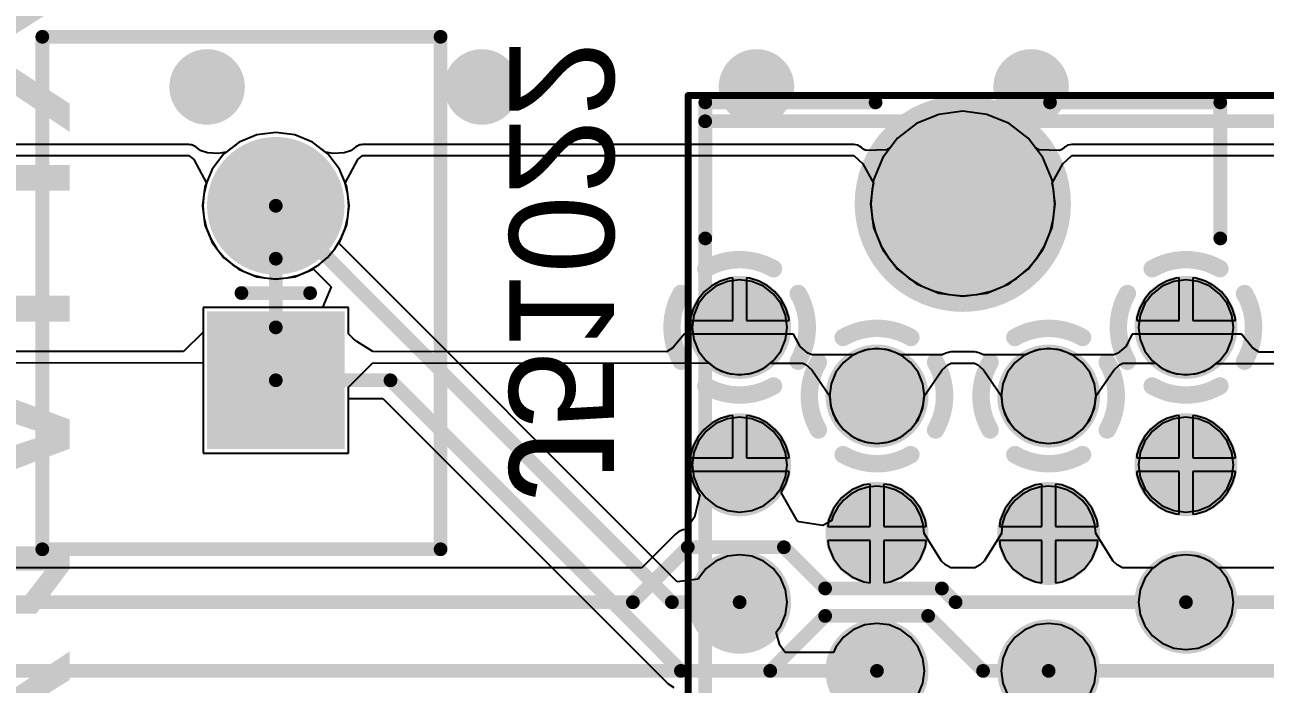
# Model space of a CAD drawing. Header units: millimetres. Extents: x 372 to 687, y 380 to 482.
# Drawn here: x 507.34 to 525.41, y 435.31 to 444.9 of the extents above; entities that cross this region are included whole.
import ezdxf

# ---------------------------------------------------------------- set-up
doc = ezdxf.new("R2010")
doc.units = ezdxf.units.MM
for name, color, linetype in [('BottomLayer', 5, 'Continuous'), ('BottomOverlay', 54, 'Continuous'), ('BottomSolder', 6, 'Continuous'), ('InternalPlane1', 76, 'Continuous'), ('InternalPlane2', 16, 'Continuous'), ('Mechanical13', 56, 'Continuous'), ('Mechanical15', 56, 'Continuous'), ('MultiLayer', 9, 'Continuous'), ('PadHoleLayer', 156, 'Continuous'), ('TopLayer', 1, 'Continuous'), ('TopOverlay', 2, 'Continuous'), ('TopSolder', 216, 'Continuous'), ('ViaHoleLayer', 16, 'Continuous')]:
    doc.layers.add(name, color=color, linetype=linetype)

# ---------------------------------------------------------------- blocks, each defined once
blk = doc.blocks.new('PCI_E_______36P_340')
at = {"layer": 'BottomLayer'}
for points, const_width in [([(5.238, 3.245, 1), (5.763, 3.245, 1)], 0.525), ([(7.238, 3.245, 1), (7.763, 3.245, 1)], 0.525), ([(9.238, 3.245, 1), (9.763, 3.245, 1)], 0.525), ([(4.238, 1.245, 1), (4.763, 1.245, 1)], 0.525), ([(6.238, 1.245, 1), (6.763, 1.245, 1)], 0.525), ([(8.238, 1.245, 1), (8.763, 1.245, 1)], 0.525), ([(10.788, -0.005, 1), (11.813, -0.005, 1)], 1.025), ([(4.238, -1.255, 1), (4.763, -1.255, 1)], 0.525), ([(6.238, -1.255, 1), (6.763, -1.255, 1)], 0.525), ([(8.238, -1.255, 1), (8.763, -1.255, 1)], 0.525), ([(5.238, -3.255, 1), (5.763, -3.255, 1)], 0.525), ([(7.238, -3.255, 1), (7.763, -3.255, 1)], 0.525), ([(9.238, -3.255, 1), (9.763, -3.255, 1)], 0.525)]:
    blk.add_lwpolyline(points, format="xyb", close=True, dxfattribs=dict(at, const_width=const_width))
at = {"layer": 'BottomSolder'}
for points, const_width in [([(5.187, 3.245, 1), (5.814, 3.245, 1)], 0.627), ([(7.187, 3.245, 1), (7.814, 3.245, 1)], 0.627), ([(9.187, 3.245, 1), (9.814, 3.245, 1)], 0.627), ([(4.187, 1.245, 1), (4.814, 1.245, 1)], 0.627), ([(6.187, 1.245, 1), (6.814, 1.245, 1)], 0.627), ([(8.187, 1.245, 1), (8.814, 1.245, 1)], 0.627), ([(10.737, -0.005, 1), (11.864, -0.005, 1)], 1.127), ([(4.187, -1.255, 1), (4.814, -1.255, 1)], 0.627), ([(6.187, -1.255, 1), (6.814, -1.255, 1)], 0.627), ([(8.187, -1.255, 1), (8.814, -1.255, 1)], 0.627), ([(5.187, -3.255, 1), (5.814, -3.255, 1)], 0.627), ([(7.187, -3.255, 1), (7.814, -3.255, 1)], 0.627), ([(9.187, -3.255, 1), (9.814, -3.255, 1)], 0.627)]:
    blk.add_lwpolyline(points, format="xyb", close=True, dxfattribs=dict(at, const_width=const_width))
at = {"layer": 'InternalPlane1', "const_width": 0.254}
for points in [[(9.008, 4.098, -0.267949), (9.993, 4.098)], [(8.647, 2.752, -0.267949), (8.647, 3.737)], [(10.354, 3.737, -0.267949), (10.354, 2.752)], [(9.993, 2.392, -0.267949), (9.008, 2.392)], [(9.008, -2.402, -0.267949), (9.993, -2.402)], [(8.647, -3.748, -0.267949), (8.647, -2.763)], [(10.354, -2.763, -0.267949), (10.354, -3.748)], [(9.993, -4.108, -0.267949), (9.008, -4.108)]]:
    blk.add_lwpolyline(points, format="xyb", dxfattribs=at)
at = {"layer": 'InternalPlane1'}
for points, const_width in [([(8.944, 4.098, 1), (9.071, 4.098, 1)], 0.127), ([(9.929, 4.098, 1), (10.056, 4.098, 1)], 0.127), ([(5.125, 3.245, 1), (5.875, 3.245, 1)], 0.75), ([(7.125, 3.245, 1), (7.875, 3.245, 1)], 0.75), ([(8.584, 3.737, 1), (8.711, 3.737, 1)], 0.127), ([(10.29, 3.737, 1), (10.417, 3.737, 1)], 0.127), ([(8.584, 2.752, 1), (8.711, 2.752, 1)], 0.127), ([(10.29, 2.752, 1), (10.417, 2.752, 1)], 0.127), ([(8.944, 2.392, 1), (9.071, 2.392, 1)], 0.127), ([(9.929, 2.392, 1), (10.056, 2.392, 1)], 0.127), ([(4.125, 1.245, 1), (4.875, 1.245, 1)], 0.75), ([(6.125, 1.245, 1), (6.875, 1.245, 1)], 0.75), ([(8.125, 1.245, 1), (8.875, 1.245, 1)], 0.75), ([(10.513, -0.005, 1), (12.088, -0.005, 1)], 1.575), ([(4.125, -1.255, 1), (4.875, -1.255, 1)], 0.75), ([(6.125, -1.255, 1), (6.875, -1.255, 1)], 0.75), ([(8.125, -1.255, 1), (8.875, -1.255, 1)], 0.75), ([(8.944, -2.402, 1), (9.071, -2.402, 1)], 0.127), ([(9.929, -2.402, 1), (10.056, -2.402, 1)], 0.127), ([(5.125, -3.255, 1), (5.875, -3.255, 1)], 0.75), ([(7.125, -3.255, 1), (7.875, -3.255, 1)], 0.75), ([(8.584, -2.763, 1), (8.711, -2.763, 1)], 0.127), ([(10.29, -2.763, 1), (10.417, -2.763, 1)], 0.127), ([(8.584, -3.748, 1), (8.711, -3.748, 1)], 0.127), ([(10.29, -3.748, 1), (10.417, -3.748, 1)], 0.127), ([(8.944, -4.108, 1), (9.071, -4.108, 1)], 0.127), ([(9.929, -4.108, 1), (10.056, -4.108, 1)], 0.127)]:
    blk.add_lwpolyline(points, format="xyb", close=True, dxfattribs=dict(at, const_width=const_width))
at = {"layer": 'InternalPlane2'}
for points, const_width in [([(5.125, 3.245, 1), (5.875, 3.245, 1)], 0.75), ([(7.125, 3.245, 1), (7.875, 3.245, 1)], 0.75), ([(9.125, 3.245, 1), (9.875, 3.245, 1)], 0.75), ([(7.944, 2.098, 1), (8.071, 2.098, 1)], 0.127), ([(8.929, 2.098, 1), (9.056, 2.098, 1)], 0.127), ([(4.125, 1.245, 1), (4.875, 1.245, 1)], 0.75), ([(6.125, 1.245, 1), (6.875, 1.245, 1)], 0.75), ([(7.584, 1.737, 1), (7.711, 1.737, 1)], 0.127), ([(9.29, 1.737, 1), (9.417, 1.737, 1)], 0.127), ([(10.513, -0.005, 1), (12.088, -0.005, 1)], 1.575), ([(7.584, 0.752, 1), (7.711, 0.752, 1)], 0.127), ([(9.29, 0.752, 1), (9.417, 0.752, 1)], 0.127), ([(7.944, 0.392, 1), (8.071, 0.392, 1)], 0.127), ([(8.929, 0.392, 1), (9.056, 0.392, 1)], 0.127), ([(7.944, -0.402, 1), (8.071, -0.402, 1)], 0.127), ([(8.929, -0.402, 1), (9.056, -0.402, 1)], 0.127), ([(4.125, -1.255, 1), (4.875, -1.255, 1)], 0.75), ([(6.125, -1.255, 1), (6.875, -1.255, 1)], 0.75), ([(7.584, -0.763, 1), (7.711, -0.763, 1)], 0.127), ([(9.29, -0.763, 1), (9.417, -0.763, 1)], 0.127), ([(7.584, -1.748, 1), (7.711, -1.748, 1)], 0.127), ([(9.29, -1.748, 1), (9.417, -1.748, 1)], 0.127), ([(7.944, -2.108, 1), (8.071, -2.108, 1)], 0.127), ([(8.929, -2.108, 1), (9.056, -2.108, 1)], 0.127), ([(5.125, -3.255, 1), (5.875, -3.255, 1)], 0.75), ([(7.125, -3.255, 1), (7.875, -3.255, 1)], 0.75), ([(9.125, -3.255, 1), (9.875, -3.255, 1)], 0.75)]:
    blk.add_lwpolyline(points, format="xyb", close=True, dxfattribs=dict(at, const_width=const_width))
at = {"layer": 'InternalPlane2', "const_width": 0.254}
for points in [[(8.008, 2.098, -0.267949), (8.993, 2.098)], [(7.647, 0.752, -0.267949), (7.647, 1.737)], [(9.354, 1.737, -0.267949), (9.354, 0.752)], [(8.993, 0.392, -0.267949), (8.008, 0.392)], [(8.008, -0.402, -0.267949), (8.993, -0.402)], [(7.647, -1.748, -0.267949), (7.647, -0.763)], [(9.354, -0.763, -0.267949), (9.354, -1.748)], [(8.993, -2.108, -0.267949), (8.008, -2.108)]]:
    blk.add_lwpolyline(points, format="xyb", dxfattribs=at)
at = {"layer": 'Mechanical13', "const_width": 0.2}
for points in [[(-12.5, 3.747), (12.5, 3.747)], [(12.5, 3.747), (12.5, -4.864)]]:
    blk.add_lwpolyline(points, dxfattribs=at)
at = {"layer": 'Mechanical13', "const_width": 0.1}
blk.add_lwpolyline([(12.45, 3.747, 1), (12.55, 3.747, 1)], format="xyb", close=True, dxfattribs=at)
blk.add_lwpolyline([(12.45, 3.747, 1), (12.55, 3.747, 1)], format="xyb", close=True, dxfattribs=at)
at = {"layer": 'Mechanical15', "const_width": 0.1}
for points in [[(-12.6, 3.995), (12.875, 3.995)], [(12.875, 3.995), (12.875, -5.355)]]:
    blk.add_lwpolyline(points, dxfattribs=at)
at = {"layer": 'Mechanical15', "const_width": 0.05}
blk.add_lwpolyline([(12.85, 3.995, 1), (12.9, 3.995, 1)], format="xyb", close=True, dxfattribs=at)
blk.add_lwpolyline([(12.85, 3.995, 1), (12.9, 3.995, 1)], format="xyb", close=True, dxfattribs=at)
at = {"layer": 'MultiLayer'}
for points, const_width in [([(5.238, 3.245, 1), (5.763, 3.245, 1)], 0.525), ([(7.238, 3.245, 1), (7.763, 3.245, 1)], 0.525), ([(9.238, 3.245, 1), (9.763, 3.245, 1)], 0.525), ([(4.238, 1.245, 1), (4.763, 1.245, 1)], 0.525), ([(6.238, 1.245, 1), (6.763, 1.245, 1)], 0.525), ([(8.238, 1.245, 1), (8.763, 1.245, 1)], 0.525), ([(10.788, -0.005, 1), (11.813, -0.005, 1)], 1.025), ([(4.238, -1.255, 1), (4.763, -1.255, 1)], 0.525), ([(6.238, -1.255, 1), (6.763, -1.255, 1)], 0.525), ([(8.238, -1.255, 1), (8.763, -1.255, 1)], 0.525), ([(5.238, -3.255, 1), (5.763, -3.255, 1)], 0.525), ([(7.238, -3.255, 1), (7.763, -3.255, 1)], 0.525), ([(9.238, -3.255, 1), (9.763, -3.255, 1)], 0.525)]:
    blk.add_lwpolyline(points, format="xyb", close=True, dxfattribs=dict(at, const_width=const_width))
at = {"layer": 'PadHoleLayer'}
for points, const_width in [([(5.325, 3.245, 1), (5.675, 3.245, 1)], 0.35), ([(7.325, 3.245, 1), (7.675, 3.245, 1)], 0.35), ([(9.325, 3.245, 1), (9.675, 3.245, 1)], 0.35), ([(4.325, 1.245, 1), (4.675, 1.245, 1)], 0.35), ([(6.325, 1.245, 1), (6.675, 1.245, 1)], 0.35), ([(8.325, 1.245, 1), (8.675, 1.245, 1)], 0.35), ([(10.713, -0.005, 1), (11.888, -0.005, 1)], 1.175), ([(4.325, -1.255, 1), (4.675, -1.255, 1)], 0.35), ([(6.325, -1.255, 1), (6.675, -1.255, 1)], 0.35), ([(8.325, -1.255, 1), (8.675, -1.255, 1)], 0.35), ([(5.325, -3.255, 1), (5.675, -3.255, 1)], 0.35), ([(7.325, -3.255, 1), (7.675, -3.255, 1)], 0.35), ([(9.325, -3.255, 1), (9.675, -3.255, 1)], 0.35)]:
    blk.add_lwpolyline(points, format="xyb", close=True, dxfattribs=dict(at, const_width=const_width))
at = {"layer": 'TopLayer'}
for points, const_width in [([(5.238, 3.245, 1), (5.763, 3.245, 1)], 0.525), ([(7.238, 3.245, 1), (7.763, 3.245, 1)], 0.525), ([(9.238, 3.245, 1), (9.763, 3.245, 1)], 0.525), ([(4.238, 1.245, 1), (4.763, 1.245, 1)], 0.525), ([(6.238, 1.245, 1), (6.763, 1.245, 1)], 0.525), ([(8.238, 1.245, 1), (8.763, 1.245, 1)], 0.525), ([(10.788, -0.005, 1), (11.813, -0.005, 1)], 1.025), ([(4.238, -1.255, 1), (4.763, -1.255, 1)], 0.525), ([(6.238, -1.255, 1), (6.763, -1.255, 1)], 0.525), ([(8.238, -1.255, 1), (8.763, -1.255, 1)], 0.525), ([(5.238, -3.255, 1), (5.763, -3.255, 1)], 0.525), ([(7.238, -3.255, 1), (7.763, -3.255, 1)], 0.525), ([(9.238, -3.255, 1), (9.763, -3.255, 1)], 0.525)]:
    blk.add_lwpolyline(points, format="xyb", close=True, dxfattribs=dict(at, const_width=const_width))
at = {"layer": 'TopOverlay', "const_width": 0.2}
for points in [[(10.795, 3.745), (12.775, 3.745)], [(12.775, 3.745), (12.775, 1.265)], [(12.775, -1.275), (12.775, -3.755)], [(10.795, -3.755), (12.775, -3.755)]]:
    blk.add_lwpolyline(points, dxfattribs=at)
at = {"layer": 'TopOverlay', "const_width": 0.1}
for points in [[(10.745, 3.745, 1), (10.845, 3.745, 1)], [(12.725, 3.745, 1), (12.825, 3.745, 1)], [(12.725, 3.745, 1), (12.825, 3.745, 1)], [(12.725, 1.265, 1), (12.825, 1.265, 1)], [(12.725, -1.275, 1), (12.825, -1.275, 1)], [(10.745, -3.755, 1), (10.845, -3.755, 1)], [(12.725, -3.755, 1), (12.825, -3.755, 1)], [(12.725, -3.755, 1), (12.825, -3.755, 1)]]:
    blk.add_lwpolyline(points, format="xyb", close=True, dxfattribs=at)
at = {"layer": 'TopSolder'}
for points, const_width in [([(5.187, 3.245, 1), (5.814, 3.245, 1)], 0.627), ([(7.187, 3.245, 1), (7.814, 3.245, 1)], 0.627), ([(9.187, 3.245, 1), (9.814, 3.245, 1)], 0.627), ([(4.187, 1.245, 1), (4.814, 1.245, 1)], 0.627), ([(6.187, 1.245, 1), (6.814, 1.245, 1)], 0.627), ([(8.187, 1.245, 1), (8.814, 1.245, 1)], 0.627), ([(10.737, -0.005, 1), (11.864, -0.005, 1)], 1.127), ([(4.187, -1.255, 1), (4.814, -1.255, 1)], 0.627), ([(6.187, -1.255, 1), (6.814, -1.255, 1)], 0.627), ([(8.187, -1.255, 1), (8.814, -1.255, 1)], 0.627), ([(5.187, -3.255, 1), (5.814, -3.255, 1)], 0.627), ([(7.187, -3.255, 1), (7.814, -3.255, 1)], 0.627), ([(9.187, -3.255, 1), (9.814, -3.255, 1)], 0.627)]:
    blk.add_lwpolyline(points, format="xyb", close=True, dxfattribs=dict(at, const_width=const_width))
blk = doc.blocks.new('JST_2P_B_441')
at = {"layer": 'BottomLayer', "const_width": 0.9}
blk.add_lwpolyline([(-0.45, -1.27, 1), (0.45, -1.27, 1)], format="xyb", close=True, dxfattribs=at)
at = {"layer": 'BottomLayer'}
blk.add_solid([(-0.9, 0.37), (0.9, 0.37), (-0.9, 2.17), (0.9, 2.17)], dxfattribs=at)
at = {"layer": 'BottomSolder', "const_width": 1.002}
blk.add_lwpolyline([(-0.501, -1.27, 1), (0.501, -1.27, 1)], format="xyb", close=True, dxfattribs=at)
at = {"layer": 'BottomSolder'}
blk.add_solid([(-1.002, 0.268), (1.002, 0.268), (-1.002, 2.272), (1.002, 2.272)], dxfattribs=at)
at = {"layer": 'InternalPlane1', "const_width": 0.8}
for points in [[(-0.4, 1.27, 1), (0.4, 1.27, 1)], [(-0.4, -1.27, 1), (0.4, -1.27, 1)]]:
    blk.add_lwpolyline(points, format="xyb", close=True, dxfattribs=at)
at = {"layer": 'InternalPlane2', "const_width": 0.8}
for points in [[(-0.4, 1.27, 1), (0.4, 1.27, 1)], [(-0.4, -1.27, 1), (0.4, -1.27, 1)]]:
    blk.add_lwpolyline(points, format="xyb", close=True, dxfattribs=at)
at = {"layer": 'Mechanical15', "const_width": 0.2}
for points in [[(3.4, 3.73), (-2.4, 3.73)], [(-2.4, 3.73), (-2.4, -3.73)], [(3.4, 3.73), (3.4, -3.73)], [(0, 0.5), (0, -0.5)], [(0.5, 0), (-0.5, 0)], [(3.4, -3.73), (-2.4, -3.73)]]:
    blk.add_lwpolyline(points, dxfattribs=at)
at = {"layer": 'Mechanical15', "const_width": 0.1}
for points in [[(-2.45, 3.73, 1), (-2.35, 3.73, 1)], [(-2.45, 3.73, 1), (-2.35, 3.73, 1)], [(3.35, 3.73, 1), (3.45, 3.73, 1)], [(3.35, 3.73, 1), (3.45, 3.73, 1)], [(-0.05, 0.5, 1), (0.05, 0.5, 1)], [(-0.55, 0, 1), (-0.45, 0, 1)], [(0.45, 0, 1), (0.55, 0, 1)], [(-0.05, -0.5, 1), (0.05, -0.5, 1)], [(-2.45, -3.73, 1), (-2.35, -3.73, 1)], [(-2.45, -3.73, 1), (-2.35, -3.73, 1)], [(3.35, -3.73, 1), (3.45, -3.73, 1)], [(3.35, -3.73, 1), (3.45, -3.73, 1)]]:
    blk.add_lwpolyline(points, format="xyb", close=True, dxfattribs=at)
at = {"layer": 'MultiLayer', "const_width": 0.9}
blk.add_lwpolyline([(-0.45, -1.27, 1), (0.45, -1.27, 1)], format="xyb", close=True, dxfattribs=at)
at = {"layer": 'MultiLayer'}
blk.add_solid([(-0.9, 0.37), (0.9, 0.37), (-0.9, 2.17), (0.9, 2.17)], dxfattribs=at)
at = {"layer": 'PadHoleLayer', "const_width": 0.4}
for points in [[(-0.2, 1.27, 1), (0.2, 1.27, 1)], [(-0.2, -1.27, 1), (0.2, -1.27, 1)]]:
    blk.add_lwpolyline(points, format="xyb", close=True, dxfattribs=at)
at = {"layer": 'TopLayer', "const_width": 0.9}
blk.add_lwpolyline([(-0.45, -1.27, 1), (0.45, -1.27, 1)], format="xyb", close=True, dxfattribs=at)
at = {"layer": 'TopLayer'}
blk.add_solid([(-0.9, 0.37), (0.9, 0.37), (-0.9, 2.17), (0.9, 2.17)], dxfattribs=at)
at = {"layer": 'TopSolder', "const_width": 1.002}
blk.add_lwpolyline([(-0.501, -1.27, 1), (0.501, -1.27, 1)], format="xyb", close=True, dxfattribs=at)
at = {"layer": 'TopSolder'}
blk.add_solid([(-1.002, 0.268), (1.002, 0.268), (-1.002, 2.272), (1.002, 2.272)], dxfattribs=at)

msp = doc.modelspace()

# ---------------------------------------------------------------- linework, layer by layer
at = {"layer": 'BottomLayer'}
for p, q in [((521.005, 443.647), (520.657, 443.601)), ((521.354, 443.601), (521.005, 443.647)), ((520.332, 443.467), (520.053, 443.253)), ((520.657, 443.601), (520.332, 443.467)), ((521.679, 443.467), (521.354, 443.601)), ((521.957, 443.253), (521.679, 443.467)), ((510.723, 443.303), (510.465, 443.196)), ((511, 443.339), (510.723, 443.303)), ((511.277, 443.303), (511, 443.339)), ((511.535, 443.196), (511.277, 443.303)), ((509.735, 443.163), (492.594, 443.163)), ((509.757, 443.159), (509.735, 443.163)), ((509.778, 443.157), (509.757, 443.159)), ((509.787, 443.153), (509.778, 443.157)), ((509.797, 443.151), (509.787, 443.153)), ((509.816, 443.139), (509.797, 443.151)), ((509.835, 443.129), (509.816, 443.139)), ((509.904, 443.075), (509.835, 443.129)), ((510.465, 443.196), (510.275, 443.05)), ((511.725, 443.05), (511.535, 443.196)), ((512.165, 443.129), (512.096, 443.075)), ((512.184, 443.139), (512.165, 443.129)), ((512.203, 443.151), (512.184, 443.139)), ((512.212, 443.153), (512.203, 443.151)), ((512.222, 443.157), (512.212, 443.153)), ((512.243, 443.159), (512.222, 443.157)), ((512.265, 443.163), (512.243, 443.159)), ((519.417, 443.163), (512.265, 443.163)), ((519.445, 443.158), (519.417, 443.163)), ((519.472, 443.154), (519.445, 443.158)), ((519.476, 443.152), (519.472, 443.154)), ((519.48, 443.151), (519.476, 443.152)), ((519.503, 443.135), (519.48, 443.151)), ((519.527, 443.121), (519.503, 443.135)), ((519.562, 443.089), (519.527, 443.121)), ((519.945, 443.112), (519.9, 443.085)), ((520.053, 443.253), (519.945, 443.112)), ((522.065, 443.112), (521.957, 443.253)), ((522.111, 443.085), (522.065, 443.112)), ((522.484, 443.121), (522.449, 443.089)), ((522.508, 443.135), (522.484, 443.121)), ((522.531, 443.151), (522.508, 443.135)), ((522.535, 443.152), (522.531, 443.151)), ((522.538, 443.154), (522.535, 443.152)), ((522.566, 443.158), (522.538, 443.154)), ((522.594, 443.163), (522.566, 443.158)), ((539.735, 443.163), (522.594, 443.163)), ((492.594, 443), (509.735, 443)), ((509.735, 443), (509.807, 442.944)), ((509.807, 442.944), (509.989, 442.6)), ((509.912, 443.069), (509.904, 443.075)), ((510.004, 443.041), (509.912, 443.069)), ((510.162, 443.029), (510.004, 443.041)), ((510.275, 443.05), (510.162, 443.029)), ((511.838, 443.029), (511.725, 443.05)), ((511.995, 443.041), (511.838, 443.029)), ((512.088, 443.069), (511.995, 443.041)), ((512.011, 442.6), (512.193, 442.944)), ((512.096, 443.075), (512.088, 443.069)), ((512.193, 442.944), (512.265, 443)), ((512.265, 443), (519.417, 443)), ((519.417, 443), (519.549, 442.88)), ((519.597, 443.074), (519.562, 443.089)), ((519.9, 443.085), (519.597, 443.074)), ((522.413, 443.074), (522.111, 443.085)), ((522.449, 443.089), (522.413, 443.074)), ((522.462, 442.88), (522.594, 443)), ((522.594, 443), (539.735, 443)), ((519.549, 442.88), (519.704, 442.6)), ((522.306, 442.6), (522.462, 442.88)), ((509.989, 442.599), (509.95, 442.436)), ((509.989, 442.6), (509.989, 442.599)), ((512.011, 442.599), (512.011, 442.6)), ((512.05, 442.436), (512.011, 442.599)), ((519.704, 442.6), (519.683, 442.51)), ((522.328, 442.51), (522.306, 442.6)), ((509.95, 442.436), (509.937, 442.27)), ((512.063, 442.27), (512.05, 442.436)), ((519.683, 442.51), (519.666, 442.3)), ((522.344, 442.3), (522.328, 442.51)), ((509.937, 442.27), (509.95, 442.104)), ((512.05, 442.104), (512.063, 442.27)), ((519.666, 442.3), (519.683, 442.091)), ((522.328, 442.091), (522.344, 442.3)), ((509.95, 442.104), (509.989, 441.941)), ((512.011, 441.941), (512.05, 442.104)), ((519.683, 442.091), (519.732, 441.887)), ((522.279, 441.887), (522.328, 442.091)), ((509.989, 441.941), (510.053, 441.787)), ((511.947, 441.787), (512.011, 441.941)), ((519.732, 441.887), (519.812, 441.693)), ((522.199, 441.693), (522.279, 441.887)), ((510.053, 441.787), (510.14, 441.645)), ((511.86, 441.645), (511.947, 441.787)), ((519.812, 441.693), (519.922, 441.513)), ((522.089, 441.513), (522.199, 441.693)), ((510.14, 441.645), (510.248, 441.518)), ((510.248, 441.518), (510.375, 441.41)), ((511.625, 441.41), (511.752, 441.518)), ((511.752, 441.518), (511.86, 441.645)), ((519.922, 441.513), (520.058, 441.354)), ((521.952, 441.354), (522.089, 441.513)), ((510.375, 441.41), (510.517, 441.323)), ((510.517, 441.323), (510.671, 441.259)), ((511.329, 441.259), (511.483, 441.323)), ((511.483, 441.323), (511.625, 441.41)), ((520.058, 441.354), (520.218, 441.217)), ((521.792, 441.217), (521.952, 441.354)), ((510.671, 441.259), (510.834, 441.22)), ((510.834, 441.22), (511, 441.207)), ((511, 441.207), (511.166, 441.22)), ((511.166, 441.22), (511.329, 441.259)), ((517.477, 441.174), (517.351, 441.106)), ((517.613, 441.215), (517.477, 441.174)), ((517.655, 441.219), (517.613, 441.215)), ((517.655, 440.601), (517.655, 441.219)), ((517.897, 441.215), (517.855, 441.219)), ((517.855, 441.219), (517.855, 440.601)), ((518.034, 441.174), (517.897, 441.215)), ((518.16, 441.106), (518.034, 441.174)), ((520.218, 441.217), (520.397, 441.107)), ((521.613, 441.107), (521.792, 441.217)), ((523.977, 441.174), (523.851, 441.106)), ((524.113, 441.215), (523.977, 441.174)), ((524.155, 441.219), (524.113, 441.215)), ((524.155, 440.601), (524.155, 441.219)), ((524.397, 441.215), (524.355, 441.219)), ((524.355, 441.219), (524.355, 440.601)), ((524.534, 441.174), (524.397, 441.215)), ((524.66, 441.106), (524.534, 441.174)), ((517.24, 441.016), (517.15, 440.905)), ((517.351, 441.106), (517.24, 441.016)), ((518.27, 441.016), (518.16, 441.106)), ((518.361, 440.905), (518.27, 441.016)), ((520.397, 441.107), (520.592, 441.027)), ((520.592, 441.027), (520.796, 440.978)), ((520.796, 440.978), (521.005, 440.961)), ((521.005, 440.961), (521.215, 440.978)), ((521.215, 440.978), (521.419, 441.027)), ((521.419, 441.027), (521.613, 441.107)), ((523.74, 441.016), (523.65, 440.905)), ((523.851, 441.106), (523.74, 441.016)), ((524.77, 441.016), (524.66, 441.106)), ((524.861, 440.905), (524.77, 441.016)), ((512.06, 440.79), (509.94, 440.79)), ((509.94, 440.79), (509.94, 440.432)), ((512.06, 440.408), (512.06, 440.79)), ((517.082, 440.779), (517.041, 440.643)), ((517.15, 440.905), (517.082, 440.779)), ((518.428, 440.779), (518.361, 440.905)), ((518.47, 440.643), (518.428, 440.779)), ((523.582, 440.779), (523.541, 440.643)), ((523.65, 440.905), (523.582, 440.779)), ((524.928, 440.779), (524.861, 440.905)), ((524.97, 440.643), (524.928, 440.779)), ((517.041, 440.643), (517.037, 440.601)), ((517.037, 440.601), (517.655, 440.601)), ((517.855, 440.601), (518.474, 440.601)), ((518.474, 440.601), (518.47, 440.643)), ((523.541, 440.643), (523.537, 440.601)), ((523.537, 440.601), (524.155, 440.601)), ((524.355, 440.601), (524.974, 440.601)), ((524.974, 440.601), (524.97, 440.643)), ((509.94, 440.432), (509.657, 440.149)), ((512.13, 440.332), (512.06, 440.408)), ((516.945, 440.401), (516.783, 440.203)), ((517.755, 440.401), (516.945, 440.401)), ((518.538, 440.401), (517.755, 440.401)), ((518.635, 440.221), (518.538, 440.401)), ((523.473, 440.401), (523.377, 440.22)), ((524.255, 440.401), (523.473, 440.401)), ((525.064, 440.401), (524.255, 440.401)), ((525.223, 440.201), (525.064, 440.401)), ((512.182, 440.293), (512.13, 440.332)), ((512.414, 440.148), (512.182, 440.293)), ((518.748, 440.127), (518.635, 440.221)), ((523.377, 440.22), (523.264, 440.124)), ((509.657, 440.149), (495.327, 440.158)), ((512.414, 440.147), (512.414, 440.148)), ((516.688, 440.145), (512.414, 440.147)), ((516.783, 440.203), (516.688, 440.145)), ((518.798, 440.103), (518.748, 440.127)), ((518.802, 440.1), (518.798, 440.103)), ((519.424, 440.1), (518.802, 440.1)), ((519.492, 440.136), (519.424, 440.1)), ((519.621, 440.176), (519.492, 440.136)), ((519.755, 440.189), (519.621, 440.176)), ((519.89, 440.176), (519.755, 440.189)), ((520.019, 440.136), (519.89, 440.176)), ((520.087, 440.1), (520.019, 440.136)), ((520.712, 440.1), (520.087, 440.1)), ((520.715, 440.103), (520.712, 440.1)), ((520.763, 440.126), (520.715, 440.103)), ((520.768, 440.127), (520.763, 440.126)), ((520.772, 440.13), (520.768, 440.127)), ((520.798, 440.135), (520.772, 440.13)), ((520.825, 440.142), (520.798, 440.135)), ((520.83, 440.141), (520.825, 440.142)), ((520.834, 440.142), (520.83, 440.141)), ((521.177, 440.142), (520.834, 440.142)), ((521.181, 440.141), (521.177, 440.142)), ((521.186, 440.142), (521.181, 440.141)), ((521.212, 440.135), (521.186, 440.142)), ((521.239, 440.129), (521.212, 440.135)), ((521.243, 440.127), (521.239, 440.129)), ((521.248, 440.126), (521.243, 440.127)), ((521.295, 440.103), (521.248, 440.126)), ((521.298, 440.1), (521.295, 440.103)), ((521.924, 440.1), (521.298, 440.1)), ((521.992, 440.136), (521.924, 440.1)), ((522.121, 440.176), (521.992, 440.136)), ((522.255, 440.189), (522.121, 440.176)), ((522.39, 440.176), (522.255, 440.189)), ((522.519, 440.136), (522.39, 440.176)), ((522.587, 440.1), (522.519, 440.136)), ((523.215, 440.1), (522.587, 440.1)), ((523.219, 440.103), (523.215, 440.1)), ((523.264, 440.124), (523.219, 440.103)), ((525.321, 440.139), (525.223, 440.201)), ((539.657, 440.13), (525.321, 440.139)), ((494.72, 439.996), (509.94, 439.986)), ((509.94, 439.986), (509.94, 438.67)), ((512.06, 439.631), (512.414, 439.984)), ((512.414, 439.984), (517.308, 439.981)), ((517.308, 439.981), (517.373, 439.928)), ((517.373, 439.928), (517.492, 439.865)), ((517.492, 439.865), (517.621, 439.825)), ((517.89, 439.825), (518.019, 439.865)), ((518.019, 439.865), (518.138, 439.928)), ((518.138, 439.928), (518.202, 439.981)), ((518.202, 439.981), (518.677, 439.98)), ((518.677, 439.98), (518.726, 439.956)), ((518.726, 439.956), (518.808, 439.882)), ((518.808, 439.882), (519.067, 439.5)), ((520.444, 439.5), (520.703, 439.88)), ((520.703, 439.88), (520.787, 439.956)), ((520.787, 439.956), (520.834, 439.979)), ((520.834, 439.979), (521.176, 439.979)), ((521.176, 439.979), (521.224, 439.956)), ((521.224, 439.956), (521.308, 439.88)), ((521.308, 439.88), (521.567, 439.5)), ((522.944, 439.5), (523.203, 439.879)), ((523.203, 439.879), (523.289, 439.956)), ((523.289, 439.956), (523.334, 439.977)), ((523.334, 439.977), (523.813, 439.977)), ((523.813, 439.977), (523.873, 439.928)), ((523.873, 439.928), (523.992, 439.865)), ((523.992, 439.865), (524.121, 439.825)), ((524.39, 439.825), (524.519, 439.865)), ((524.519, 439.865), (524.638, 439.928)), ((524.638, 439.928), (524.697, 439.976)), ((524.697, 439.976), (539.94, 439.967)), ((517.621, 439.825), (517.755, 439.812)), ((517.755, 439.812), (517.89, 439.825)), ((524.121, 439.825), (524.255, 439.812)), ((524.255, 439.812), (524.39, 439.825)), ((512.06, 438.67), (512.06, 439.631)), ((519.067, 439.5), (519.08, 439.366)), ((520.43, 439.366), (520.444, 439.5)), ((521.567, 439.5), (521.58, 439.366)), ((522.93, 439.366), (522.944, 439.5)), ((519.08, 439.366), (519.119, 439.237)), ((520.391, 439.237), (520.43, 439.366)), ((521.58, 439.366), (521.619, 439.237)), ((522.891, 439.237), (522.93, 439.366)), ((517.477, 439.174), (517.351, 439.106)), ((517.613, 439.215), (517.477, 439.174)), ((517.655, 439.219), (517.613, 439.215)), ((517.655, 438.6), (517.655, 439.219)), ((517.897, 439.215), (517.855, 439.219)), ((517.855, 439.219), (517.855, 438.6)), ((518.034, 439.174), (517.897, 439.215)), ((518.16, 439.106), (518.034, 439.174)), ((519.119, 439.237), (519.183, 439.118)), ((520.328, 439.118), (520.391, 439.237)), ((521.619, 439.237), (521.683, 439.118)), ((522.828, 439.118), (522.891, 439.237)), ((523.977, 439.174), (523.851, 439.106)), ((524.113, 439.215), (523.977, 439.174)), ((524.155, 439.219), (524.113, 439.215)), ((524.155, 438.6), (524.155, 439.219)), ((524.397, 439.215), (524.355, 439.219)), ((524.355, 439.219), (524.355, 438.6)), ((524.534, 439.174), (524.397, 439.215)), ((524.66, 439.106), (524.534, 439.174)), ((517.24, 439.016), (517.15, 438.905)), ((517.351, 439.106), (517.24, 439.016)), ((518.27, 439.016), (518.16, 439.106)), ((518.361, 438.905), (518.27, 439.016)), ((519.183, 439.118), (519.269, 439.014)), ((519.269, 439.014), (519.373, 438.928)), ((520.138, 438.928), (520.242, 439.014)), ((520.242, 439.014), (520.328, 439.118)), ((521.683, 439.118), (521.769, 439.014)), ((521.769, 439.014), (521.873, 438.928)), ((522.638, 438.928), (522.742, 439.014)), ((522.742, 439.014), (522.828, 439.118)), ((523.74, 439.016), (523.65, 438.905)), ((523.851, 439.106), (523.74, 439.016)), ((524.77, 439.016), (524.66, 439.106)), ((524.861, 438.905), (524.77, 439.016)), ((517.082, 438.779), (517.041, 438.643)), ((517.15, 438.905), (517.082, 438.779)), ((518.428, 438.779), (518.361, 438.905)), ((518.47, 438.643), (518.428, 438.779)), ((519.373, 438.928), (519.492, 438.865)), ((519.492, 438.865), (519.621, 438.825)), ((519.621, 438.825), (519.755, 438.812)), ((519.755, 438.812), (519.89, 438.825)), ((519.89, 438.825), (520.019, 438.865)), ((520.019, 438.865), (520.138, 438.928)), ((521.873, 438.928), (521.992, 438.865)), ((521.992, 438.865), (522.121, 438.825)), ((522.121, 438.825), (522.255, 438.812)), ((522.255, 438.812), (522.39, 438.825)), ((522.39, 438.825), (522.519, 438.865)), ((522.519, 438.865), (522.638, 438.928)), ((523.582, 438.779), (523.541, 438.643)), ((523.65, 438.905), (523.582, 438.779)), ((524.928, 438.779), (524.861, 438.905)), ((524.97, 438.643), (524.928, 438.779)), ((509.94, 438.67), (512.06, 438.67)), ((517.041, 438.643), (517.037, 438.6)), ((517.037, 438.6), (517.655, 438.6)), ((517.855, 438.6), (518.474, 438.6)), ((518.474, 438.6), (518.47, 438.643)), ((523.541, 438.643), (523.537, 438.6)), ((523.537, 438.6), (524.155, 438.6)), ((524.355, 438.6), (524.974, 438.6)), ((524.974, 438.6), (524.97, 438.643)), ((517.755, 438.4), (517.037, 438.4)), ((517.037, 438.4), (517.041, 438.358)), ((517.041, 438.358), (517.082, 438.222)), ((518.474, 438.4), (517.755, 438.4)), ((518.428, 438.222), (518.47, 438.358)), ((518.47, 438.358), (518.474, 438.4)), ((524.155, 438.4), (523.537, 438.4)), ((523.537, 438.4), (523.541, 438.358)), ((523.541, 438.358), (523.582, 438.222)), ((524.155, 437.782), (524.155, 438.4)), ((524.974, 438.4), (524.355, 438.4)), ((524.355, 438.4), (524.355, 437.782)), ((524.928, 438.222), (524.97, 438.358)), ((524.97, 438.358), (524.974, 438.4)), ((517.082, 438.222), (517.15, 438.096)), ((517.177, 438.062), (517.096, 437.738)), ((517.15, 438.096), (517.177, 438.062)), ((518.361, 438.096), (518.428, 438.222)), ((518.599, 437.68), (518.361, 438.096)), ((519.373, 438.073), (519.269, 437.987)), ((519.492, 438.136), (519.373, 438.073)), ((519.621, 438.176), (519.492, 438.136)), ((519.755, 438.189), (519.621, 438.176)), ((519.89, 438.176), (519.755, 438.189)), ((520.019, 438.136), (519.89, 438.176)), ((520.138, 438.073), (520.019, 438.136)), ((520.242, 437.987), (520.138, 438.073)), ((521.873, 438.073), (521.769, 437.987)), ((521.992, 438.136), (521.873, 438.073)), ((522.121, 438.176), (521.992, 438.136)), ((522.255, 438.189), (522.121, 438.176)), ((522.39, 438.176), (522.255, 438.189)), ((522.519, 438.136), (522.39, 438.176)), ((522.638, 438.073), (522.519, 438.136)), ((522.742, 437.987), (522.638, 438.073)), ((523.582, 438.222), (523.65, 438.096)), ((523.65, 438.096), (523.74, 437.985)), ((524.77, 437.985), (524.861, 438.096)), ((524.861, 438.096), (524.928, 438.222)), ((519.183, 437.883), (519.119, 437.764)), ((519.269, 437.987), (519.183, 437.883)), ((520.328, 437.883), (520.242, 437.987)), ((520.391, 437.764), (520.328, 437.883)), ((521.683, 437.883), (521.619, 437.764)), ((521.769, 437.987), (521.683, 437.883)), ((522.828, 437.883), (522.742, 437.987)), ((522.891, 437.764), (522.828, 437.883)), ((523.74, 437.985), (523.851, 437.895)), ((523.851, 437.895), (523.977, 437.827)), ((524.534, 437.827), (524.66, 437.895)), ((524.66, 437.895), (524.77, 437.985)), ((517.096, 437.738), (516.972, 437.559)), ((519.095, 437.683), (518.967, 437.614)), ((519.119, 437.764), (519.095, 437.683)), ((520.43, 437.635), (520.391, 437.764)), ((521.619, 437.764), (521.58, 437.635)), ((522.93, 437.635), (522.891, 437.764)), ((523.977, 437.827), (524.113, 437.786)), ((524.113, 437.786), (524.155, 437.782)), ((524.355, 437.782), (524.397, 437.786)), ((524.397, 437.786), (524.534, 437.827)), ((516.869, 437.527), (516.815, 437.485)), ((516.932, 437.553), (516.869, 437.527)), ((516.972, 437.559), (516.932, 437.553)), ((518.615, 437.668), (518.599, 437.68)), ((518.967, 437.614), (518.615, 437.668)), ((520.444, 437.5), (520.43, 437.635)), ((521.58, 437.635), (521.567, 437.5)), ((522.944, 437.5), (522.93, 437.635)), ((516.815, 437.485), (516.329, 437)), ((520.697, 437.098), (520.444, 437.5)), ((520.444, 437.5), (520.444, 437.5)), ((521.567, 437.5), (521.314, 437.098)), ((521.567, 437.5), (521.567, 437.5)), ((523.197, 437.098), (522.944, 437.5)), ((522.944, 437.5), (522.944, 437.5)), ((524.121, 437.176), (523.992, 437.136)), ((524.255, 437.189), (524.121, 437.176)), ((524.39, 437.176), (524.255, 437.189)), ((524.519, 437.136), (524.39, 437.176)), ((516.329, 437), (494.726, 437)), ((520.751, 437.043), (520.697, 437.098)), ((520.832, 437), (520.751, 437.043)), ((521.179, 437), (520.832, 437)), ((521.259, 437.043), (521.179, 437)), ((521.314, 437.098), (521.259, 437.043)), ((523.251, 437.043), (523.197, 437.098)), ((523.332, 437), (523.251, 437.043)), ((523.784, 437), (523.332, 437)), ((523.873, 437.073), (523.784, 437)), ((523.992, 437.136), (523.873, 437.073)), ((524.638, 437.073), (524.519, 437.136)), ((524.726, 437), (524.638, 437.073)), ((546.329, 437), (524.726, 437))]:
    msp.add_line(p, q, dxfattribs=at)
for points, const_width in [([(509.85, 444, 1), (510.15, 444, 1)], 0.3), ([(513.85, 444, 1), (514.15, 444, 1)], 0.3), ([(517.85, 444, 1), (518.15, 444, 1)], 0.3), ([(521.85, 444, 1), (522.15, 444, 1)], 0.3), ([(516.95, 437.3, 1), (517.05, 437.3, 1)], 0.1), ([(516.95, 437.3, 1), (517.05, 437.3, 1)], 0.1), ([(518.35, 437.3, 1), (518.45, 437.3, 1)], 0.1), ([(518.35, 437.3, 1), (518.45, 437.3, 1)], 0.1), ([(518.95, 436.7, 1), (519.05, 436.7, 1)], 0.1), ([(518.95, 436.7, 1), (519.05, 436.7, 1)], 0.1), ([(520.65, 436.7, 1), (520.75, 436.7, 1)], 0.1), ([(520.65, 436.7, 1), (520.75, 436.7, 1)], 0.1), ([(516.15, 436.5, 1), (516.25, 436.5, 1)], 0.1), ([(516.15, 436.5, 1), (516.25, 436.5, 1)], 0.1), ([(520.85, 436.5, 1), (520.95, 436.5, 1)], 0.1), ([(520.85, 436.5, 1), (520.95, 436.5, 1)], 0.1), ([(524.205, 436.5, 1), (524.305, 436.5, 1)], 0.1), ([(524.205, 436.5, 1), (524.305, 436.5, 1)], 0.1), ([(518.95, 436.3, 1), (519.05, 436.3, 1)], 0.1), ([(518.95, 436.3, 1), (519.05, 436.3, 1)], 0.1), ([(520.45, 436.3, 1), (520.55, 436.3, 1)], 0.1), ([(520.45, 436.3, 1), (520.55, 436.3, 1)], 0.1), ([(518.15, 435.5, 1), (518.25, 435.5, 1)], 0.1), ([(518.15, 435.5, 1), (518.25, 435.5, 1)], 0.1), ([(521.25, 435.5, 1), (521.35, 435.5, 1)], 0.1), ([(521.25, 435.5, 1), (521.35, 435.5, 1)], 0.1), ([(522.205, 435.5, 1), (522.305, 435.5, 1)], 0.1), ([(522.205, 435.5, 1), (522.305, 435.5, 1)], 0.1)]:
    msp.add_lwpolyline(points, format="xyb", close=True, dxfattribs=dict(at, const_width=const_width))
at = {"layer": 'BottomLayer', "const_width": 0.2}
for points in [[(516.2, 436.5), (517, 437.3)], [(517, 437.3), (518.4, 437.3)], [(518.4, 437.3), (519, 436.7)], [(519, 436.7), (520.7, 436.7)], [(520.7, 436.7), (520.9, 436.5)], [(494.255, 436.5), (516.2, 436.5)], [(520.9, 436.5), (524.255, 436.5)], [(524.255, 436.5), (546.2, 436.5)], [(518.2, 435.5), (519, 436.3)], [(519, 436.3), (520.5, 436.3)], [(520.5, 436.3), (521.3, 435.5)], [(492.255, 435.5), (518.2, 435.5)], [(521.3, 435.5), (522.255, 435.5)], [(522.255, 435.5), (548.2, 435.5)]]:
    msp.add_lwpolyline(points, dxfattribs=at)
at = {"layer": 'InternalPlane1', "const_width": 0.55}
for points in [[(509.725, 444, 1), (510.275, 444, 1)], [(513.725, 444, 1), (514.275, 444, 1)], [(517.725, 444, 1), (518.275, 444, 1)], [(521.725, 444, 1), (522.275, 444, 1)]]:
    msp.add_lwpolyline(points, format="xyb", close=True, dxfattribs=at)
at = {"layer": 'InternalPlane2', "const_width": 0.55}
for points in [[(509.725, 444, 1), (510.275, 444, 1)], [(513.725, 444, 1), (514.275, 444, 1)], [(517.725, 444, 1), (518.275, 444, 1)], [(521.725, 444, 1), (522.275, 444, 1)]]:
    msp.add_lwpolyline(points, format="xyb", close=True, dxfattribs=at)
at = {"layer": 'MultiLayer', "const_width": 0.3}
for points in [[(509.85, 444, 1), (510.15, 444, 1)], [(513.85, 444, 1), (514.15, 444, 1)], [(517.85, 444, 1), (518.15, 444, 1)], [(521.85, 444, 1), (522.15, 444, 1)]]:
    msp.add_lwpolyline(points, format="xyb", close=True, dxfattribs=at)
at = {"layer": 'TopLayer'}
for p, q in [((521.005, 443.647), (520.657, 443.601)), ((521.354, 443.601), (521.005, 443.647)), ((520.332, 443.467), (520.053, 443.253)), ((520.657, 443.601), (520.332, 443.467)), ((521.679, 443.467), (521.354, 443.601)), ((521.957, 443.253), (521.679, 443.467)), ((510.723, 443.303), (510.465, 443.196)), ((511, 443.339), (510.723, 443.303)), ((511.277, 443.303), (511, 443.339)), ((511.535, 443.196), (511.277, 443.303)), ((510.465, 443.196), (510.244, 443.026)), ((511.756, 443.026), (511.535, 443.196)), ((520.053, 443.253), (519.839, 442.974)), ((522.171, 442.974), (521.957, 443.253)), ((510.244, 443.026), (510.074, 442.805)), ((511.926, 442.805), (511.756, 443.026)), ((519.839, 442.974), (519.705, 442.649)), ((522.306, 442.649), (522.171, 442.974)), ((510.074, 442.805), (509.967, 442.547)), ((512.033, 442.547), (511.926, 442.805)), ((519.705, 442.649), (519.659, 442.3)), ((522.352, 442.3), (522.306, 442.649)), ((509.967, 442.547), (509.931, 442.27)), ((512.069, 442.27), (512.033, 442.547)), ((509.931, 442.27), (509.967, 441.993)), ((512.033, 441.993), (512.069, 442.27)), ((519.659, 442.3), (519.705, 441.952)), ((522.306, 441.952), (522.352, 442.3)), ((509.967, 441.993), (510.074, 441.735)), ((511.926, 441.735), (512.033, 441.993)), ((519.705, 441.952), (519.839, 441.627)), ((522.171, 441.627), (522.306, 441.952)), ((510.074, 441.735), (510.244, 441.514)), ((511.919, 441.726), (511.926, 441.735)), ((516.847, 436.798), (511.919, 441.726)), ((510.244, 441.514), (510.465, 441.344)), ((519.839, 441.627), (520.053, 441.348)), ((521.957, 441.348), (522.171, 441.627)), ((510.465, 441.344), (510.723, 441.237)), ((511.277, 441.237), (511.535, 441.344)), ((511.535, 441.344), (511.544, 441.351)), ((511.544, 441.351), (511.805, 441.09)), ((520.053, 441.348), (520.332, 441.134)), ((521.679, 441.134), (521.957, 441.348)), ((510.723, 441.237), (511, 441.201)), ((511, 441.201), (511.277, 441.237)), ((517.577, 441.168), (517.41, 441.099)), ((517.755, 441.191), (517.577, 441.168)), ((517.934, 441.168), (517.755, 441.191)), ((518.101, 441.099), (517.934, 441.168)), ((520.332, 441.134), (520.657, 441)), ((521.354, 441), (521.679, 441.134)), ((524.077, 441.168), (523.91, 441.099)), ((524.255, 441.191), (524.077, 441.168)), ((524.434, 441.168), (524.255, 441.191)), ((524.601, 441.099), (524.434, 441.168)), ((511.805, 441.09), (511.681, 440.79)), ((517.267, 440.989), (517.157, 440.846)), ((517.41, 441.099), (517.267, 440.989)), ((518.244, 440.989), (518.101, 441.099)), ((518.354, 440.846), (518.244, 440.989)), ((520.657, 441), (521.005, 440.954)), ((521.005, 440.954), (521.354, 441)), ((523.767, 440.989), (523.657, 440.846)), ((523.91, 441.099), (523.767, 440.989)), ((524.744, 440.989), (524.601, 441.099)), ((524.854, 440.846), (524.744, 440.989)), ((511.681, 440.79), (509.94, 440.79)), ((509.94, 440.79), (509.94, 438.67)), ((517.157, 440.846), (517.088, 440.679)), ((518.423, 440.679), (518.354, 440.846)), ((523.657, 440.846), (523.588, 440.679)), ((524.923, 440.679), (524.854, 440.846)), ((517.088, 440.679), (517.064, 440.5)), ((518.446, 440.5), (518.423, 440.679)), ((523.588, 440.679), (523.564, 440.5)), ((524.946, 440.5), (524.923, 440.679)), ((517.064, 440.5), (517.088, 440.322)), ((518.423, 440.322), (518.446, 440.5)), ((523.564, 440.5), (523.588, 440.322)), ((524.923, 440.322), (524.946, 440.5)), ((517.088, 440.322), (517.157, 440.155)), ((518.354, 440.155), (518.423, 440.322)), ((523.588, 440.322), (523.657, 440.155)), ((524.854, 440.155), (524.923, 440.322)), ((517.157, 440.155), (517.267, 440.012)), ((518.244, 440.012), (518.354, 440.155)), ((519.41, 440.099), (519.267, 439.989)), ((519.577, 440.168), (519.41, 440.099)), ((519.755, 440.191), (519.577, 440.168)), ((519.934, 440.168), (519.755, 440.191)), ((520.101, 440.099), (519.934, 440.168)), ((520.244, 439.989), (520.101, 440.099)), ((521.91, 440.099), (521.767, 439.989)), ((522.077, 440.168), (521.91, 440.099)), ((522.255, 440.191), (522.077, 440.168)), ((522.434, 440.168), (522.255, 440.191)), ((522.601, 440.099), (522.434, 440.168)), ((522.744, 439.989), (522.601, 440.099)), ((523.657, 440.155), (523.767, 440.012)), ((524.744, 440.012), (524.854, 440.155)), ((517.267, 440.012), (517.41, 439.902)), ((517.41, 439.902), (517.577, 439.833)), ((517.934, 439.833), (518.101, 439.902)), ((518.101, 439.902), (518.244, 440.012)), ((519.267, 439.989), (519.157, 439.846)), ((520.354, 439.846), (520.244, 439.989)), ((521.767, 439.989), (521.657, 439.846)), ((522.854, 439.846), (522.744, 439.989)), ((523.767, 440.012), (523.91, 439.902)), ((523.91, 439.902), (524.077, 439.833)), ((524.434, 439.833), (524.601, 439.902)), ((524.601, 439.902), (524.744, 440.012)), ((517.577, 439.833), (517.755, 439.81)), ((517.755, 439.81), (517.934, 439.833)), ((519.088, 439.679), (519.064, 439.5)), ((519.157, 439.846), (519.088, 439.679)), ((520.423, 439.679), (520.354, 439.846)), ((520.446, 439.5), (520.423, 439.679)), ((521.588, 439.679), (521.564, 439.5)), ((521.657, 439.846), (521.588, 439.679)), ((522.923, 439.679), (522.854, 439.846)), ((522.946, 439.5), (522.923, 439.679)), ((524.077, 439.833), (524.255, 439.81)), ((524.255, 439.81), (524.434, 439.833)), ((519.064, 439.5), (519.088, 439.322)), ((520.423, 439.322), (520.446, 439.5)), ((521.564, 439.5), (521.588, 439.322)), ((522.923, 439.322), (522.946, 439.5)), ((512.06, 438.67), (512.06, 439.465)), ((512.06, 439.465), (512.56, 439.465)), ((512.56, 439.465), (516.712, 435.313)), ((519.088, 439.322), (519.157, 439.155)), ((520.354, 439.155), (520.423, 439.322)), ((521.588, 439.322), (521.657, 439.155)), ((522.854, 439.155), (522.923, 439.322)), ((517.577, 439.168), (517.41, 439.099)), ((517.755, 439.191), (517.577, 439.168)), ((517.934, 439.168), (517.755, 439.191)), ((518.101, 439.099), (517.934, 439.168)), ((519.157, 439.155), (519.267, 439.012)), ((520.244, 439.012), (520.354, 439.155)), ((521.657, 439.155), (521.767, 439.012)), ((522.744, 439.012), (522.854, 439.155)), ((524.077, 439.168), (523.91, 439.099)), ((524.255, 439.191), (524.077, 439.168)), ((524.434, 439.168), (524.255, 439.191)), ((524.601, 439.099), (524.434, 439.168)), ((517.267, 438.989), (517.157, 438.846)), ((517.41, 439.099), (517.267, 438.989)), ((518.244, 438.989), (518.101, 439.099)), ((518.354, 438.846), (518.244, 438.989)), ((519.267, 439.012), (519.41, 438.902)), ((520.101, 438.902), (520.244, 439.012)), ((521.767, 439.012), (521.91, 438.902)), ((522.601, 438.902), (522.744, 439.012)), ((523.767, 438.989), (523.657, 438.846)), ((523.91, 439.099), (523.767, 438.989)), ((524.744, 438.989), (524.601, 439.099)), ((524.854, 438.846), (524.744, 438.989)), ((517.157, 438.846), (517.088, 438.679)), ((518.423, 438.679), (518.354, 438.846)), ((519.41, 438.902), (519.577, 438.833)), ((519.577, 438.833), (519.755, 438.81)), ((519.755, 438.81), (519.934, 438.833)), ((519.934, 438.833), (520.101, 438.902)), ((521.91, 438.902), (522.077, 438.833)), ((522.077, 438.833), (522.255, 438.81)), ((522.255, 438.81), (522.434, 438.833)), ((522.434, 438.833), (522.601, 438.902)), ((523.657, 438.846), (523.588, 438.679)), ((524.923, 438.679), (524.854, 438.846)), ((509.94, 438.67), (512.06, 438.67)), ((517.088, 438.679), (517.064, 438.5)), ((518.446, 438.5), (518.423, 438.679)), ((523.588, 438.679), (523.564, 438.5)), ((524.946, 438.5), (524.923, 438.679)), ((517.064, 438.5), (517.088, 438.322)), ((518.423, 438.322), (518.446, 438.5)), ((523.564, 438.5), (523.588, 438.322)), ((524.923, 438.322), (524.946, 438.5)), ((517.088, 438.322), (517.157, 438.155)), ((518.354, 438.155), (518.423, 438.322)), ((523.588, 438.322), (523.657, 438.155)), ((524.854, 438.155), (524.923, 438.322)), ((517.157, 438.155), (517.267, 438.012)), ((518.244, 438.012), (518.354, 438.155)), ((519.39, 438.134), (519.238, 438.018)), ((519.566, 438.207), (519.39, 438.134)), ((519.655, 438.219), (519.566, 438.207)), ((519.655, 437.6), (519.655, 438.219)), ((519.945, 438.207), (519.855, 438.219)), ((519.855, 438.219), (519.855, 437.6)), ((520.121, 438.134), (519.945, 438.207)), ((520.272, 438.018), (520.121, 438.134)), ((521.89, 438.134), (521.738, 438.018)), ((522.066, 438.207), (521.89, 438.134)), ((522.155, 438.219), (522.066, 438.207)), ((522.155, 437.6), (522.155, 438.219)), ((522.445, 438.207), (522.355, 438.219)), ((522.355, 438.219), (522.355, 437.6)), ((522.621, 438.134), (522.445, 438.207)), ((522.772, 438.018), (522.621, 438.134)), ((523.657, 438.155), (523.767, 438.012)), ((524.744, 438.012), (524.854, 438.155)), ((517.267, 438.012), (517.41, 437.902)), ((517.41, 437.902), (517.577, 437.833)), ((517.934, 437.833), (518.101, 437.902)), ((518.101, 437.902), (518.244, 438.012)), ((519.122, 437.866), (519.049, 437.69)), ((519.238, 438.018), (519.122, 437.866)), ((520.389, 437.866), (520.272, 438.018)), ((520.462, 437.69), (520.389, 437.866)), ((521.622, 437.866), (521.549, 437.69)), ((521.738, 438.018), (521.622, 437.866)), ((522.889, 437.866), (522.772, 438.018)), ((522.962, 437.69), (522.889, 437.866)), ((523.767, 438.012), (523.91, 437.902)), ((523.91, 437.902), (524.077, 437.833)), ((524.434, 437.833), (524.601, 437.902)), ((524.601, 437.902), (524.744, 438.012)), ((517.577, 437.833), (517.755, 437.81)), ((517.755, 437.81), (517.934, 437.833)), ((519.049, 437.69), (519.037, 437.6)), ((520.473, 437.6), (520.462, 437.69)), ((521.549, 437.69), (521.537, 437.6)), ((522.973, 437.6), (522.962, 437.69)), ((524.077, 437.833), (524.255, 437.81)), ((524.255, 437.81), (524.434, 437.833)), ((519.037, 437.6), (519.655, 437.6)), ((519.855, 437.6), (520.473, 437.6)), ((521.537, 437.6), (522.155, 437.6)), ((522.355, 437.6), (522.973, 437.6)), ((519.655, 437.4), (519.037, 437.4)), ((519.037, 437.4), (519.049, 437.311)), ((519.655, 436.782), (519.655, 437.4)), ((520.473, 437.4), (519.855, 437.4)), ((519.855, 437.4), (519.855, 436.782)), ((520.462, 437.311), (520.473, 437.4)), ((522.155, 437.4), (521.537, 437.4)), ((521.537, 437.4), (521.549, 437.311)), ((522.155, 436.782), (522.155, 437.4)), ((522.973, 437.4), (522.355, 437.4)), ((522.355, 437.4), (522.355, 436.782)), ((522.962, 437.311), (522.973, 437.4)), ((517.577, 437.168), (517.41, 437.099)), ((517.755, 437.191), (517.577, 437.168)), ((517.934, 437.168), (517.755, 437.191)), ((518.101, 437.099), (517.934, 437.168)), ((519.049, 437.311), (519.122, 437.135)), ((520.389, 437.135), (520.462, 437.311)), ((521.549, 437.311), (521.622, 437.135)), ((522.889, 437.135), (522.962, 437.311)), ((524.077, 437.168), (523.91, 437.099)), ((524.255, 437.191), (524.077, 437.168)), ((524.434, 437.168), (524.255, 437.191)), ((524.601, 437.099), (524.434, 437.168)), ((517.267, 436.989), (517.157, 436.846)), ((517.41, 437.099), (517.267, 436.989)), ((518.244, 436.989), (518.101, 437.099)), ((518.354, 436.846), (518.244, 436.989)), ((519.122, 437.135), (519.238, 436.983)), ((519.238, 436.983), (519.39, 436.867)), ((520.121, 436.867), (520.272, 436.983)), ((520.272, 436.983), (520.389, 437.135)), ((521.622, 437.135), (521.738, 436.983)), ((521.738, 436.983), (521.89, 436.867)), ((522.621, 436.867), (522.772, 436.983)), ((522.772, 436.983), (522.889, 437.135)), ((523.767, 436.989), (523.657, 436.846)), ((523.91, 437.099), (523.767, 436.989)), ((524.744, 436.989), (524.601, 437.099)), ((524.854, 436.846), (524.744, 436.989)), ((517.152, 436.833), (516.847, 436.798)), ((517.157, 436.846), (517.152, 436.833)), ((518.423, 436.679), (518.354, 436.846)), ((519.39, 436.867), (519.566, 436.794)), ((519.566, 436.794), (519.655, 436.782)), ((519.855, 436.782), (519.945, 436.794)), ((519.945, 436.794), (520.121, 436.867)), ((521.89, 436.867), (522.066, 436.794)), ((522.066, 436.794), (522.155, 436.782)), ((522.355, 436.782), (522.445, 436.794)), ((522.445, 436.794), (522.621, 436.867)), ((523.657, 436.846), (523.588, 436.679)), ((524.923, 436.679), (524.854, 436.846)), ((518.446, 436.5), (518.423, 436.679)), ((523.588, 436.679), (523.564, 436.5)), ((524.946, 436.5), (524.923, 436.679)), ((518.423, 436.322), (518.446, 436.5)), ((523.564, 436.5), (523.588, 436.322)), ((524.923, 436.322), (524.946, 436.5)), ((518.354, 436.155), (518.423, 436.322)), ((523.588, 436.322), (523.657, 436.155)), ((524.854, 436.155), (524.923, 436.322)), ((518.285, 436.066), (518.354, 436.155)), ((518.34, 435.873), (518.285, 436.066)), ((519.41, 436.099), (519.267, 435.989)), ((519.577, 436.168), (519.41, 436.099)), ((519.755, 436.191), (519.577, 436.168)), ((519.934, 436.168), (519.755, 436.191)), ((520.101, 436.099), (519.934, 436.168)), ((520.244, 435.989), (520.101, 436.099)), ((521.91, 436.099), (521.767, 435.989)), ((522.077, 436.168), (521.91, 436.099)), ((522.255, 436.191), (522.077, 436.168)), ((522.434, 436.168), (522.255, 436.191)), ((522.601, 436.099), (522.434, 436.168)), ((522.744, 435.989), (522.601, 436.099)), ((523.657, 436.155), (523.767, 436.012)), ((524.744, 436.012), (524.854, 436.155)), ((519.267, 435.989), (519.157, 435.846)), ((520.354, 435.846), (520.244, 435.989)), ((521.767, 435.989), (521.657, 435.846)), ((522.854, 435.846), (522.744, 435.989)), ((523.767, 436.012), (523.91, 435.902)), ((523.91, 435.902), (524.077, 435.833)), ((524.434, 435.833), (524.601, 435.902)), ((524.601, 435.902), (524.744, 436.012)), ((518.416, 435.766), (518.34, 435.873)), ((519.124, 435.766), (518.416, 435.766)), ((519.157, 435.846), (519.124, 435.766)), ((520.423, 435.679), (520.354, 435.846)), ((521.657, 435.846), (521.588, 435.679)), ((522.923, 435.679), (522.854, 435.846)), ((524.077, 435.833), (524.255, 435.81)), ((524.255, 435.81), (524.434, 435.833)), ((520.446, 435.5), (520.423, 435.679)), ((521.588, 435.679), (521.564, 435.5)), ((522.946, 435.5), (522.923, 435.679)), ((520.423, 435.322), (520.446, 435.5)), ((521.564, 435.5), (521.588, 435.322)), ((522.923, 435.322), (522.946, 435.5)), ((516.712, 435.313), (516.712, 435.313)), ((516.712, 435.313), (516.798, 435.256)), ((520.354, 435.155), (520.423, 435.322)), ((521.588, 435.322), (521.657, 435.155)), ((522.854, 435.155), (522.923, 435.322))]:
    msp.add_line(p, q, dxfattribs=at)
for points, const_width in [([(509.85, 444, 1), (510.15, 444, 1)], 0.3), ([(513.85, 444, 1), (514.15, 444, 1)], 0.3), ([(517.85, 444, 1), (518.15, 444, 1)], 0.3), ([(521.85, 444, 1), (522.15, 444, 1)], 0.3), ([(510.95, 442.27, 1), (511.05, 442.27, 1)], 0.1), ([(510.95, 439.73, 1), (511.05, 439.73, 1)], 0.1), ([(512.62, 439.73, 1), (512.72, 439.73, 1)], 0.1), ([(512.62, 439.73, 1), (512.72, 439.73, 1)], 0.1), ([(516.719, 436.5, 1), (516.819, 436.5, 1)], 0.1), ([(516.719, 436.5, 1), (516.819, 436.5, 1)], 0.1), ([(517.705, 436.5, 1), (517.805, 436.5, 1)], 0.1), ([(516.85, 435.5, 1), (516.95, 435.5, 1)], 0.1), ([(516.85, 435.5, 1), (516.95, 435.5, 1)], 0.1), ([(519.705, 435.5, 1), (519.805, 435.5, 1)], 0.1)]:
    msp.add_lwpolyline(points, format="xyb", close=True, dxfattribs=dict(at, const_width=const_width))
at = {"layer": 'TopLayer', "const_width": 0.2}
for points in [[(511, 442.27), (516.769, 436.5)], [(511, 439.73), (512.67, 439.73)], [(512.67, 439.73), (516.9, 435.5)], [(516.769, 436.5), (517.755, 436.5)], [(516.9, 435.5), (519.755, 435.5)]]:
    msp.add_lwpolyline(points, dxfattribs=at)
at = {"layer": 'ViaHoleLayer', "const_width": 0.15}
for points in [[(509.925, 444, 1), (510.075, 444, 1)], [(513.925, 444, 1), (514.075, 444, 1)], [(517.925, 444, 1), (518.075, 444, 1)], [(521.925, 444, 1), (522.075, 444, 1)]]:
    msp.add_lwpolyline(points, format="xyb", close=True, dxfattribs=at)

# ---------------------------------------------------------------- block references
for name, p, rotation in [('JST_2P_B_441', (511, 441), 180), ('PCI_E_______36P_340', (521, 431), 90)]:
    msp.add_blockref(name, p, dxfattribs=dict(rotation=rotation))

# ---------------------------------------------------------------- texts
at = {"layer": 'BottomOverlay', "text_generation_flag": 2}
for s, height, p in [('AUX2', 3, (505, 437.6)), ('J51022', 1.524, (514.4, 438)), ('AUX1', 3, (505, 427.7))]:
    msp.add_text(s, height=height, rotation=270, dxfattribs=at).set_placement(p)

doc.saveas('drawing.dxf')
